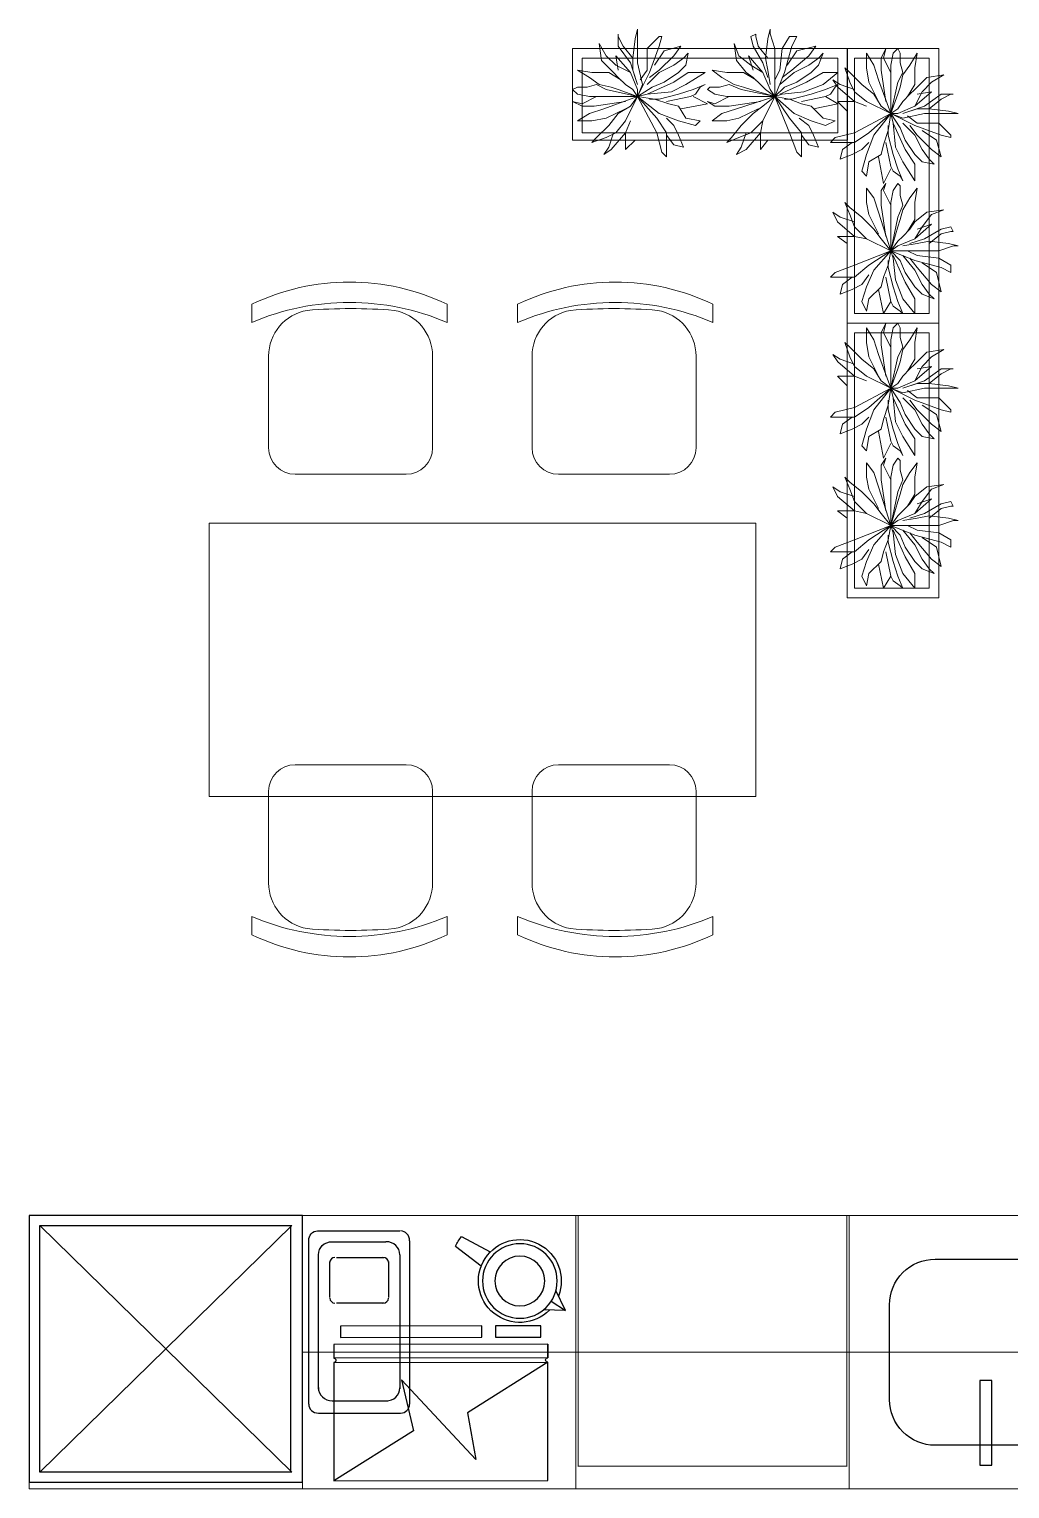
# Model space of a CAD drawing. Header units: millimetres. Extents: x -217756 to 263180, y 55413 to 130608.
# Drawn here: x -78888 to -76735, y 119551 to 122757 of the extents above; entities that cross this region are included whole.
import ezdxf

# ---------------------------------------------------------------- set-up
doc = ezdxf.new("R2010")
doc.units = ezdxf.units.MM
doc.layers.add('ТХ_ВК_оборуд.ТХ', color=250, linetype='Continuous')
doc.layers.add('ТХ_обор_бытовое', color=14, linetype='Continuous')
doc.layers.add('ТХ_мебель передв', color=250, linetype='Continuous', lineweight=13)
doc.layers.add('ТХ_мебель_стац', color=250, linetype='Continuous', lineweight=13)

# ---------------------------------------------------------------- blocks, each defined once
blk = doc.blocks.new('Стул парты')
for points in [[(-95.3, -360, -0.36493), (-180, -259.4), (-180, -58.2, -0.414078), (-121.8, 0), (121.8, 0, -0.414078), (180, -58.2), (180, -259.4, -0.36493), (95.3, -360, -0.041656)], [(-211.8, -333.5, 0.203875), (217.1, -333.5), (217.1, -373.5, -0.227009), (-211.8, -373.5)]]:
    blk.add_lwpolyline(points, format="xyb", close=True)
blk = doc.blocks.new('A$Ca9275210')
at = {"layer": 'ТХ_мебель передв', "rotation": 180}
blk.add_blockref('Стул парты', (1296.9, 2622, 0), dxfattribs=at)
at = {"layer": 'ТХ_мебель передв', "xscale": -1, "rotation": 180}
blk.add_blockref('Стул парты', (1875.2, 2622, 0), dxfattribs=at)
at = {"layer": 'ТХ_мебель передв', "xscale": -1}
blk.add_blockref('Стул парты', (1296.9, 1984, 0), dxfattribs=at)
at = {"layer": 'ТХ_мебель передв'}
blk.add_blockref('Стул парты', (1875.2, 1984, 0), dxfattribs=at)
blk = doc.blocks.new('A$Cc46adac3')
at = {"layer": 'ТХ_мебель передв'}
for points in [[(164, -79.4), (190.5, -52.9), (222.2, -37), (243.4, -21.2), (254, -10.6), (248.7, -37), (232.8, -52.9), (201.1, -74.1), (174.6, -84.7), (142.9, -105.8), (153.5, -79.4), (142.9, -31.8), (142.9, 0), (142.9, 31.7), (142.9, 42.3), (137.6, 21.2), (132.3, -21.2), (132.3, -47.6), (142.9, -79.4)], [(518.6, -37), (539.7, -21.2), (550.3, -10.6), (539.7, -37), (523.9, -52.9), (492.1, -74.1), (465.7, -84.7), (444.5, -105.8), (444.5, -79.4), (444.5, -31.7), (444.5, 0), (433.9, 31.8), (433.9, 42.3), (428.6, 21.2), (423.3, -21.2), (428.6, -47.6), (433.9, -79.4)], [(148.2, -68.8), (164, -47.6), (164, 0), (190.5, 26.5), (195.8, 26.5), (190.5, 5.3), (169.3, -52.9), (142.9, -105.8), (132.3, -90), (116.4, -79.4), (100.5, -63.5), (90, -52.9), (63.5, -26.5), (58.2, 10.6), (74.1, -15.9), (95.2, -37), (127, -52.9), (142.9, -90), (142.9, -105.8)], [(132.3, -21.2), (111.1, 5.3), (100.5, 26.5), (100.5, 31.7), (100.5, 26.5), (100.5, 5.3), (127, -31.7), (137.6, -63.5)], [(179.9, -37), (201.1, -5.3), (238.1, 5.3), (222.2, -15.9), (190.5, -47.6), (169.3, -63.5)], [(444.5, -68.8), (455.1, -47.6), (460.4, 0), (476.2, 26.5), (492.1, 26.5), (481.5, 5.3), (465.7, -52.9), (444.5, -105.8), (423.3, -90), (412.7, -79.4), (396.9, -63.5), (381, -52.9), (359.8, -26.5), (354.5, 10.6), (365.1, -15.9), (391.6, -37), (418, -52.9), (433.9, -90), (444.5, -105.8)], [(428.6, -21.2), (407.5, 5.3), (402.2, 26.5), (402.2, 31.7), (391.6, 26.5), (396.9, 5.3), (418, -31.7), (428.6, -63.5)], [(471, -37), (492.1, -5.3), (534.5, 5.3), (518.6, -15.9), (481.5, -47.6), (460.4, -63.5)], [(127, -52.9), (95.2, -15.9), (100.5, -47.6)], [(418, -52.9), (386.3, -15.9), (396.9, -47.6)], [(105.8, -68.8), (79.4, -52.9), (42.3, -52.9), (10.6, -47.6), (37, -63.5), (58.2, -79.4), (84.7, -84.7), (100.5, -90), (142.9, -105.8), (100.5, -105.8), (68.8, -105.8), (37, -105.8), (10.6, -100.5), (0, -90), (10.6, -84.7), (31.8, -84.7), (52.9, -79.4), (74.1, -90), (142.9, -105.8)], [(142.9, -105.8), (164, -100.5), (217, -95.3), (248.7, -79.4), (291, -52.9), (254, -52.9), (222.2, -74.1), (164, -100.5)], [(402.2, -68.8), (375.7, -52.9), (338.7, -52.9), (306.9, -47.6), (328.1, -63.5), (354.5, -79.4), (375.7, -84.7), (391.6, -90), (444.5, -105.8), (396.9, -105.8), (359.8, -105.8), (338.7, -105.8), (312.2, -100.5), (296.3, -90), (301.6, -84.7), (322.8, -84.7), (344, -79.4), (370.4, -90), (444.5, -105.8)], [(444.5, -105.8), (460.4, -100.5), (508, -95.3), (550.3, -79.4), (582.1, -52.9), (550.3, -52.9), (513.3, -74.1), (455.1, -100.5)], [(455.1, -79.4), (486.8, -52.9), (518.6, -37)], [(206.4, -116.4), (259.3, -105.8), (269.9, -100.5), (280.5, -84.7), (291, -79.4), (264.6, -90), (232.8, -100.5), (190.5, -111.1), (169.3, -111.1)], [(502.7, -116.4), (555.6, -105.8), (566.2, -100.5), (576.8, -84.7), (582.1, -79.4), (555.6, -90), (523.9, -100.5), (481.5, -111.1), (465.7, -111.1)], [(52.9, -105.8), (21.2, -121.7), (0, -116.4), (21.2, -127), (47.6, -127), (116.4, -116.4)], [(116.4, -132.3), (74.1, -153.5), (42.3, -158.7), (10.6, -158.7), (37, -142.9), (68.8, -132.3), (142.9, -105.8), (127, -127), (100.5, -142.9), (79.4, -169.3), (52.9, -195.8), (42.3, -206.4), (74.1, -195.8), (95.2, -185.2), (116.4, -158.7), (142.9, -105.8)], [(264.6, -105.8), (296.3, -121.7), (238.1, -132.3)], [(344, -105.8), (312.2, -121.7), (296.3, -116.4), (312.2, -127), (344, -127), (412.7, -116.4)], [(407.5, -132.3), (365.1, -153.5), (338.7, -158.7), (306.9, -158.7), (328.1, -142.9), (359.8, -132.3), (444.5, -105.8), (418, -127), (396.9, -142.9), (370.4, -169.3), (349.2, -195.8), (338.7, -206.4), (365.1, -195.8), (391.6, -185.2), (418, -158.7), (444.5, -105.8)], [(555.6, -105.8), (582.1, -121.7), (529.2, -132.3)], [(116.4, -185.2), (127, -158.8)], [(206.4, -153.5), (222.2, -169.3), (232.8, -190.5), (243.4, -217), (222.2, -211.7), (206.4, -190.5)], [(412.7, -185.2), (418, -158.8)], [(497.4, -153.5), (518.6, -169.3), (529.2, -190.5), (539.7, -217), (518.6, -211.7), (502.7, -190.5)], [(116.4, -222.2), (116.4, -185.2), (84.7, -222.2), (68.8, -232.8), (79.4, -217), (90, -185.2)], [(428.6, -201.1), (412.7, -222.3), (412.7, -185.2), (381, -222.3), (359.8, -232.8), (370.4, -217), (381, -185.2)], [(137.6, -201.1), (116.4, -222.3)]]:
    blk.add_lwpolyline(points, dxfattribs=at)
for points in [[(0, 0), (603.3, 0), (603.3, -201.1), (0, -201.1)], [(21.2, -21.2), (582.1, -21.2), (582.1, -185.2), (21.2, -185.2)], [(185.2, -153.5), (206.4, -185.2), (206.4, -238.1), (195.8, -227.5), (185.2, -185.2), (142.9, -105.8)], [(179.9, -111.1), (211.7, -121.7), (232.8, -127), (248.7, -153.5), (280.5, -158.7), (269.9, -169.3), (232.8, -158.7), (190.5, -142.9), (142.9, -105.8)], [(476.2, -153.5), (502.7, -185.2), (502.7, -238.1), (492.1, -227.5), (476.2, -185.2), (444.5, -105.8)], [(476.2, -111.1), (502.7, -121.7), (523.9, -127), (550.3, -153.5), (576.8, -158.7), (555.6, -169.3), (523.9, -158.7), (486.8, -142.9), (444.5, -105.8)]]:
    blk.add_lwpolyline(points, close=True, dxfattribs=at)
blk = doc.blocks.new('A$C0a1bf844')
at = {"layer": 'ТХ_мебель передв', "ltscale": 100}
blk.add_blockref('A$Cc46adac3', (1784, 3553.7), dxfattribs=at)
at = {"layer": 'ТХ_мебель передв', "ltscale": 100, "rotation": 270}
for p in [(2588.3, 3553.7), (2588.3, 2950.4)]:
    blk.add_blockref('A$Cc46adac3', p, dxfattribs=at)
blk = doc.blocks.new('кухня тип 3')
at = {"ltscale": 100}
for p, q in [((209139.5, 25435.9), (209139.5, 24835.9)), ((209739.5, 25435.9), (209739.5, 24835.9)), ((210339.5, 25435.9), (210339.5, 24835.9)), ((209139.5, 25135.9), (210939.5, 25135.9))]:
    blk.add_line(p, q, dxfattribs=at)
blk.add_lwpolyline([(210939.5, 24835.9), (208539.5, 24835.9), (208539.5, 25435.9), (210939.5, 25435.9)], close=True, dxfattribs=at)
at = {"layer": 'ТХ_ВК_оборуд.ТХ', "ltscale": 100}
blk.add_lwpolyline([(210528.3, 25340.3), (210750.8, 25340.3, -0.414214), (210850.8, 25240.3), (210850.8, 25031.6, -0.414214), (210750.8, 24931.6), (210528.3, 24931.6, -0.414214), (210428.3, 25031.6), (210428.3, 25240.3, -0.414214)], format="xyb", close=True, dxfattribs=at)
blk.add_lwpolyline([(210626.3, 24887.9), (210652.8, 24887.9), (210652.8, 25073.5), (210626.3, 25073.5)], close=True, dxfattribs=at)
blk = doc.blocks.new('чайник')
at = {"ltscale": 20}
for p, q in [((-17.1, 229.4), (6.5, 129.8)), ((-52.8, 223.9), (-45.3, 121.9)), ((25.9, -168), (-18.6, -115.5)), ((17.8, -115.6), (25.9, -168)), ((25.9, -168), (52.5, -104.5))]:
    blk.add_line(p, q, dxfattribs=at)
for radius in [117, 78]:
    blk.add_circle((0, 0), radius, dxfattribs=at)
for radius, start, end in [(230, 94.2587, 103.2615), (130, 290.3798, 267.1404)]:
    blk.add_arc((0, 0), radius, start, end, dxfattribs=at)
blk = doc.blocks.new('кофемашинга')
for p, q in [((-12065.3, -149189.9), (-12065.3, -149370.1)), ((-11665.2, -149188), (-11665.2, -149368.3)), ((-11688.9, -149220.1), (-11688.9, -149338))]:
    blk.add_line(p, q)
at = {"linetype": 'ByBlock'}
for points in [[(-12045.5, -149168.4), (-11686.7, -149168.3)], [(-12013, -149189.7), (-11715.7, -149189.7)], [(-12038.2, -149219.9), (-12038.3, -149341.9)], [(-11823.8, -149333.1), (-11823.8, -149229.1), (-11823.8, -149229.1)], [(-11811.3, -149214.8), (-11732.5, -149214.8), (-11732.5, -149214.8)], [(-11723.5, -149229.1), (-11723.5, -149333.1), (-11723.5, -149333.1)], [(-11717.6, -149368.3), (-12012.4, -149368.3)], [(-11732.5, -149343.8), (-11811.3, -149343.8), (-11811.3, -149343.8)], [(-11686.8, -149389.8), (-12045.6, -149389.8)]]:
    blk.add_lwpolyline(points, dxfattribs=at)
for points in [[(-12045.5, -149168.4), (-12056.3, -149168.4), (-12065.3, -149177.4), (-12065.3, -149189.9)], [(-11686.7, -149168.3), (-11674.2, -149168.3), (-11665.2, -149177.2), (-11665.2, -149188)], [(-12009.5, -149189.5), (-12025.6, -149189.5), (-12038.2, -149203.8), (-12038.2, -149219.9)], [(-11717.6, -149189.7), (-11701.4, -149189.7), (-11688.9, -149202.2), (-11688.9, -149220.1)], [(-11813.1, -149214.8), (-11818.5, -149214.8), (-11823.8, -149220.2), (-11823.8, -149225.6)], [(-11723.5, -149225.6), (-11723.5, -149220.2), (-11728.9, -149214.8), (-11734.2, -149214.8)], [(-11823.8, -149331.3), (-11823.8, -149338.4), (-11818.5, -149343.8), (-11813.1, -149343.8)], [(-11734.2, -149343.8), (-11728.9, -149343.8), (-11723.5, -149338.4), (-11723.5, -149331.3)], [(-12038.5, -149338), (-12038.5, -149355.9), (-12026, -149368.4), (-12009.9, -149368.4)], [(-11717.6, -149368.3), (-11701.4, -149368.3), (-11688.9, -149355.8), (-11688.9, -149337.9)], [(-12065.3, -149370.1), (-12065.3, -149380.9), (-12056.3, -149389.8), (-12045.6, -149389.8)], [(-11686.8, -149389.8), (-11674.2, -149389.8), (-11665.3, -149380.9), (-11665.3, -149370.1)]]:
    blk.add_open_spline(points, degree=3, dxfattribs=at)
blk = doc.blocks.new('микроволн')
for p, q in [((0, 270), (0, 300)), ((0, 300), (470, 300)), ((0, 300), (0, 270)), ((470, 300), (470, 270)), ((0, 270), (470, 270)), ((0, 0), (0, 260)), ((470, 260), (0, 260)), ((470, 260), (470, 0)), ((470, 0), (0, 0))]:
    blk.add_line(p, q)
for points in [[(15, 340), (115, 340), (115, 315), (15, 315)], [(145, 340), (455, 340), (455, 315), (145, 315)]]:
    blk.add_lwpolyline(points, close=True)
blk.add_lwpolyline([(0, 260), (176.4, 149.3), (158.2, 46.9), (321.5, 221.8), (295.2, 109.7), (470, 0)])
for centre, start, end in [((0, 265), 270, 90), ((470, 265), 90, 270)]:
    blk.add_arc(centre, 5, start, end)
blk = doc.blocks.new('холодильник встраиваемый')
at = {"ltscale": 100}
for p, q in [((23.3, 21.9), (23.3, 563.5)), ((23.3, 563.5), (576.7, 563.5)), ((576.7, 21.9), (23.3, 563.5)), ((573.7, 563.5), (573.7, 21.9)), ((576.7, 21.9), (23.3, 21.9))]:
    blk.add_line(p, q, dxfattribs=at)
blk.add_line((23.3, 21.9), (576.7, 563.5))
blk.add_lwpolyline([(600, 0), (600, 585.5), (0, 585.5), (0, 0)], close=True)

msp = doc.modelspace()

# ---------------------------------------------------------------- linework, layer by layer
at = {"layer": 'ТХ_мебель передв'}
msp.add_lwpolyline([(-78493, 121671.4), (-77293, 121671.4), (-77293, 121071.4), (-78493, 121071.4)], close=True, dxfattribs=at)
at = {"layer": 'ТХ_мебель передв', "ltscale": 0.1, "const_width": 2}
msp.add_lwpolyline([(-77092.9, 120150.6), (-77682.9, 120150.6), (-77682.9, 119600.6), (-77092.9, 119600.6)], close=True, dxfattribs=at)
msp.add_lwpolyline([(-77092.9, 120150.6), (-77682.9, 120150.6), (-77682.9, 119600.6), (-77092.9, 119600.6)], close=True, dxfattribs=at)

# ---------------------------------------------------------------- block references
for name, p in [('A$C0a1bf844', (-79479.1, 119160.7)), ('A$Ca9275210', (-79479.1, 119157.1))]:
    msp.add_blockref(name, p)
at = {"layer": 'ТХ_мебель_стац'}
msp.add_blockref('кухня тип 3', (-287427.4, 94714.7), dxfattribs=at)
at = {"layer": 'ТХ_обор_бытовое'}
msp.add_blockref('холодильник встраиваемый', (-78887.9, 119565.2), dxfattribs=at)
at = {"layer": 'ТХ_обор_бытовое', "xscale": -0.7, "yscale": 0.7, "zscale": 0.7, "rotation": 65.86896532913887}
msp.add_blockref('чайник', (-77810.7, 120007.1), dxfattribs=at)
at = {"layer": 'ТХ_обор_бытовое', "rotation": 90.00000000000001}
msp.add_blockref('кофемашинга', (-227442.6, 131782.3), dxfattribs=at)
at = {"layer": 'ТХ_обор_бытовое', "xscale": -1, "rotation": 0.08696463665375909}
msp.add_blockref('микроволн', (-77749, 119568.6, -1.3), dxfattribs=at)

doc.saveas('drawing.dxf')
